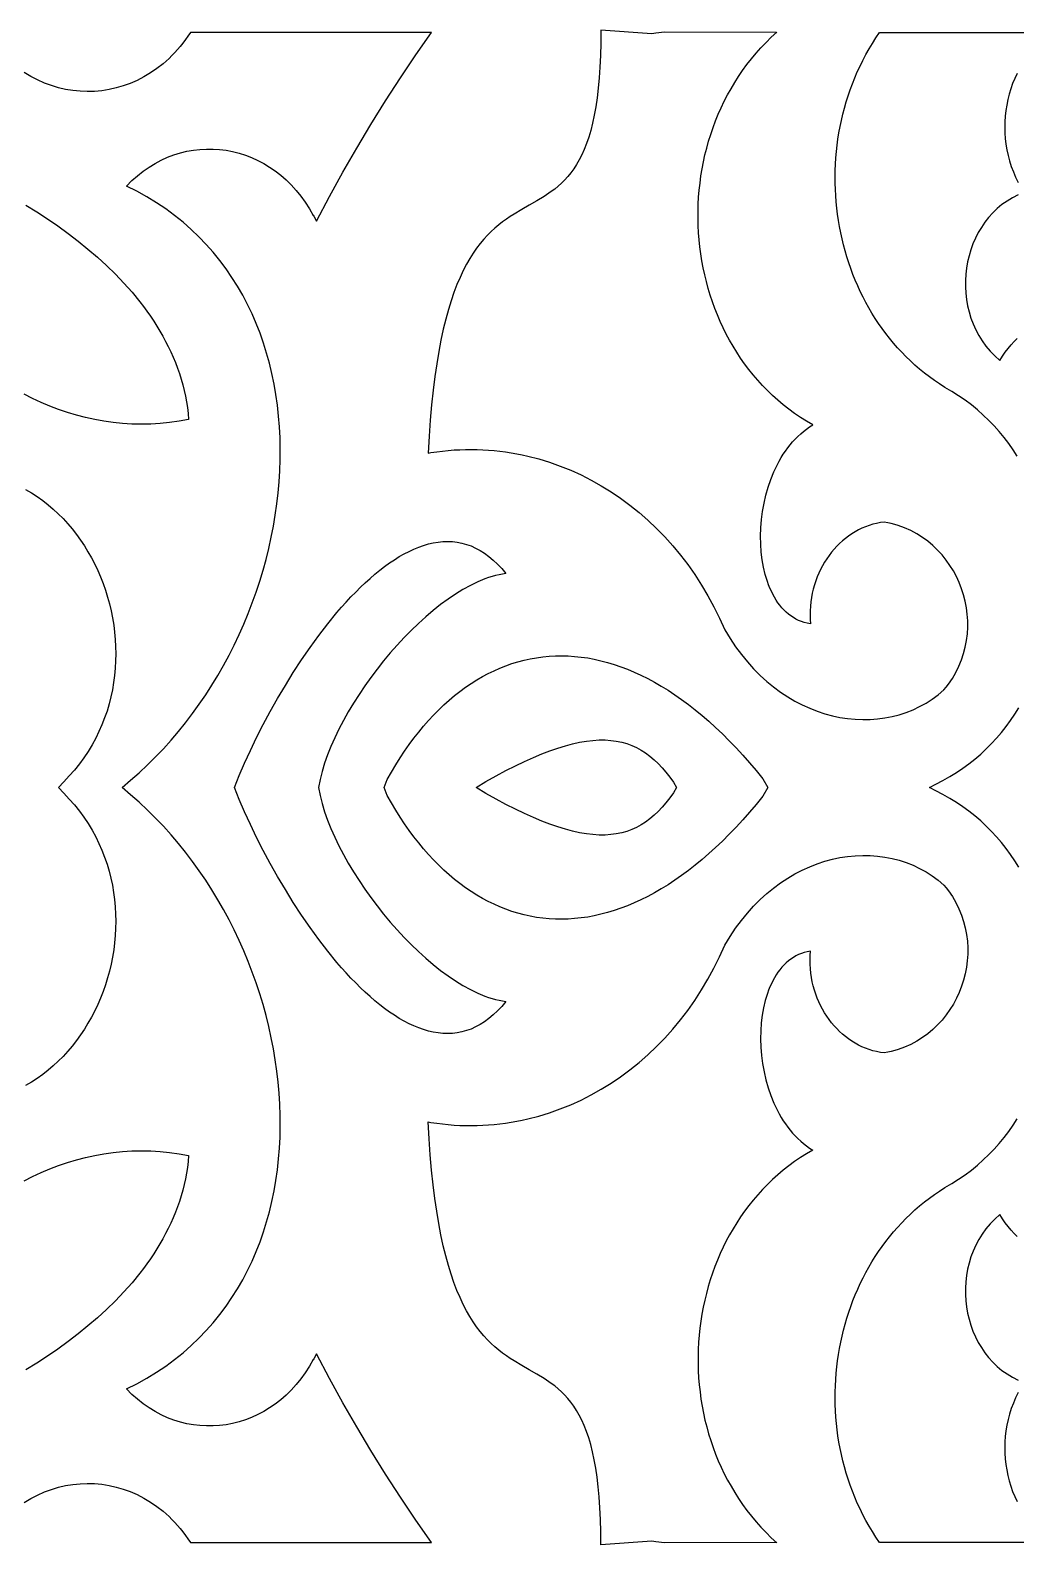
# Model space of a CAD drawing. Extents: x -291 to 309, y 68 to 163.
# Drawn here: x 76.7 to 136.6, y 67.5 to 159.6 of the extents above; entities that cross this region are included whole.
import ezdxf

# ---------------------------------------------------------------- set-up
doc = ezdxf.new("R2010")
doc.units = 0
doc.layers.add('LAYER_1', color=18, linetype='CONTINUOUS')

msp = doc.modelspace()

# ---------------------------------------------------------------- linework, layer by layer
at = {"layer": 'LAYER_1'}
for points in [[(76.378, 70.105), (76.776, 70.347), (77.183, 70.56), (77.6, 70.746), (78.023, 70.903), (78.453, 71.032), (78.887, 71.133), (79.326, 71.205), (79.766, 71.249), (80.208, 71.265), (80.65, 71.253), (81.091, 71.212), (81.53, 71.143), (81.965, 71.045), (82.396, 70.92), (82.82, 70.766), (83.237, 70.584), (83.646, 70.373), (84.046, 70.134), (84.435, 69.867), (84.812, 69.572), (85.175, 69.248), (85.352, 69.075), (85.525, 68.896), (85.694, 68.709), (85.859, 68.515), (86.019, 68.314), (86.176, 68.106), (86.328, 67.891), (86.475, 67.669), (101.139, 67.668), (100.182, 69.037), (99.247, 70.425), (98.336, 71.833), (97.449, 73.26), (96.585, 74.706), (95.745, 76.17), (94.93, 77.651), (94.139, 79.15), (93.973, 78.845), (93.932, 78.777), (93.943, 78.808), (93.709, 78.391), (93.457, 77.997), (93.189, 77.624), (92.905, 77.273), (92.607, 76.944), (92.296, 76.638), (91.972, 76.354), (91.636, 76.093), (91.29, 75.855), (90.934, 75.639), (90.57, 75.447), (90.198, 75.278), (89.819, 75.132), (89.434, 75.01), (89.044, 74.911), (88.65, 74.837), (88.254, 74.786), (87.855, 74.76), (87.455, 74.757), (87.055, 74.779), (86.656, 74.826), (86.259, 74.898), (85.865, 74.994), (85.474, 75.116), (85.088, 75.262), (84.707, 75.434), (84.333, 75.632), (83.967, 75.855), (83.609, 76.104), (83.26, 76.379), (82.922, 76.68), (82.595, 77.007), (83.225, 77.326), (83.832, 77.665), (84.415, 78.023), (84.975, 78.401), (85.513, 78.797), (86.027, 79.211), (86.519, 79.642), (86.988, 80.09), (87.435, 80.554), (87.859, 81.034), (88.262, 81.528), (88.643, 82.037), (89.002, 82.56), (89.339, 83.096), (89.655, 83.644), (89.95, 84.204), (90.223, 84.776), (90.476, 85.358), (90.708, 85.951), (90.92, 86.553), (91.111, 87.165), (91.281, 87.785), (91.432, 88.412), (91.563, 89.047), (91.673, 89.688), (91.765, 90.336), (91.837, 90.989), (91.889, 91.647), (91.922, 92.309), (91.937, 92.974), (91.933, 93.643), (91.909, 94.314), (91.868, 94.988), (91.808, 95.662), (91.73, 96.337), (91.634, 97.013), (91.52, 97.688), (91.389, 98.361), (91.24, 99.034), (91.073, 99.703), (90.89, 100.371), (90.689, 101.034), (90.472, 101.694), (90.238, 102.349), (89.987, 102.999), (89.72, 103.642), (89.437, 104.28), (89.137, 104.911), (88.822, 105.534), (88.491, 106.148), (88.145, 106.754), (87.783, 107.351), (87.406, 107.938), (87.013, 108.514), (86.606, 109.079), (86.184, 109.632), (85.748, 110.173), (85.297, 110.701), (84.832, 111.216), (84.352, 111.716), (83.859, 112.202), (83.352, 112.673), (82.831, 113.127), (82.334, 113.573), (82.831, 114.02), (83.352, 114.474), (83.859, 114.945), (84.352, 115.43), (84.832, 115.931), (85.297, 116.445), (85.748, 116.973), (86.184, 117.514), (86.606, 118.068), (87.013, 118.633), (87.406, 119.209), (87.783, 119.796), (88.145, 120.392), (88.491, 120.998), (88.822, 121.613), (89.137, 122.236), (89.437, 122.867), (89.72, 123.504), (89.987, 124.148), (90.238, 124.798), (90.472, 125.453), (90.689, 126.113), (90.89, 126.776), (91.073, 127.443), (91.24, 128.113), (91.389, 128.785), (91.52, 129.459), (91.634, 130.134), (91.73, 130.809), (91.808, 131.485), (91.868, 132.159), (91.909, 132.832), (91.933, 133.504), (91.937, 134.173), (91.922, 134.838), (91.889, 135.5), (91.837, 136.158), (91.765, 136.811), (91.673, 137.459), (91.563, 138.1), (91.432, 138.735), (91.281, 139.362), (91.111, 139.982), (90.92, 140.593), (90.708, 141.196), (90.476, 141.788), (90.223, 142.371), (89.95, 142.943), (89.655, 143.503), (89.339, 144.051), (89.002, 144.587), (88.643, 145.11), (88.262, 145.619), (87.859, 146.113), (87.435, 146.593), (86.988, 147.057), (86.519, 147.505), (86.027, 147.936), (85.513, 148.35), (84.975, 148.746), (84.415, 149.124), (83.832, 149.482), (83.225, 149.821), (82.595, 150.139), (82.922, 150.467), (83.26, 150.768), (83.609, 151.043), (83.967, 151.292), (84.333, 151.515), (84.707, 151.712), (85.088, 151.884), (85.474, 152.031), (85.865, 152.153), (86.259, 152.249), (86.656, 152.321), (87.055, 152.367), (87.455, 152.39), (87.855, 152.387), (88.254, 152.361), (88.65, 152.31), (89.044, 152.235), (89.434, 152.137), (89.819, 152.015), (90.198, 151.869), (90.57, 151.7), (90.934, 151.507), (91.29, 151.292), (91.636, 151.054), (91.972, 150.792), (92.296, 150.509), (92.607, 150.202), (92.905, 149.874), (93.189, 149.523), (93.457, 149.15), (93.709, 148.755), (93.943, 148.339), (93.932, 148.37), (93.973, 148.302), (94.139, 147.996), (94.93, 149.496), (95.745, 150.977), (96.585, 152.441), (97.449, 153.887), (98.336, 155.314), (99.247, 156.722), (100.182, 158.11), (101.139, 159.479), (86.475, 159.478), (86.328, 159.256), (86.176, 159.041), (86.019, 158.833), (85.859, 158.632), (85.694, 158.438), (85.525, 158.251), (85.352, 158.072), (85.175, 157.899), (84.812, 157.575), (84.435, 157.28), (84.046, 157.012), (83.646, 156.774), (83.237, 156.563), (82.82, 156.381), (82.396, 156.227), (81.965, 156.101), (81.53, 156.004), (81.091, 155.935), (80.65, 155.894), (80.208, 155.882), (79.766, 155.898), (79.326, 155.942), (78.887, 156.014), (78.453, 156.115), (78.023, 156.244), (77.6, 156.401), (77.183, 156.586), (76.776, 156.8), (76.378, 157.042)], [(136.74, 133.723), (136.487, 134.108), (136.219, 134.484), (135.938, 134.851), (135.642, 135.207), (135.332, 135.554), (135.008, 135.89), (134.67, 136.214), (134.318, 136.527), (133.951, 136.828), (133.57, 137.116), (133.174, 137.391), (132.764, 137.652), (132.34, 137.899), (132.018, 138.104), (131.703, 138.318), (131.396, 138.54), (131.097, 138.771), (130.805, 139.009), (130.52, 139.255), (130.244, 139.509), (129.975, 139.77), (129.714, 140.038), (129.461, 140.312), (129.215, 140.594), (128.977, 140.882), (128.748, 141.176), (128.526, 141.476), (128.312, 141.782), (128.107, 142.094), (127.909, 142.411), (127.719, 142.733), (127.538, 143.06), (127.364, 143.392), (127.199, 143.729), (127.042, 144.07), (126.894, 144.415), (126.753, 144.763), (126.621, 145.116), (126.498, 145.472), (126.383, 145.831), (126.276, 146.194), (126.178, 146.559), (126.088, 146.927), (126.007, 147.297), (125.934, 147.669), (125.87, 148.044), (125.815, 148.42), (125.768, 148.798), (125.73, 149.177), (125.701, 149.557), (125.681, 149.938), (125.669, 150.32), (125.667, 150.703), (125.673, 151.085), (125.689, 151.468), (125.713, 151.851), (125.746, 152.233), (125.789, 152.615), (125.84, 152.996), (125.901, 153.376), (125.971, 153.755), (126.05, 154.132), (126.138, 154.508), (126.235, 154.882), (126.342, 155.254), (126.458, 155.623), (126.584, 155.99), (126.719, 156.355), (126.864, 156.716), (127.017, 157.075), (127.181, 157.43), (127.354, 157.781), (127.537, 158.129), (127.729, 158.473), (127.931, 158.813), (128.143, 159.148), (128.364, 159.479), (138.887, 159.479)], [(136.725, 156.982), (136.585, 156.678), (136.459, 156.367), (136.347, 156.049), (136.249, 155.725), (136.167, 155.397), (136.099, 155.064), (136.047, 154.728), (136.009, 154.389), (135.987, 154.048), (135.981, 153.706), (135.99, 153.363), (136.014, 153.02), (136.055, 152.677), (136.112, 152.336), (136.184, 151.998), (136.274, 151.662), (136.379, 151.33), (136.501, 151.002), (136.64, 150.679), (136.796, 150.362)], [(136.794, 149.6), (136.448, 149.426), (136.12, 149.229), (135.811, 149.009), (135.522, 148.769), (135.251, 148.509), (135, 148.231), (134.769, 147.937), (134.558, 147.628), (134.367, 147.305), (134.196, 146.969), (134.046, 146.623), (133.917, 146.266), (133.809, 145.902), (133.721, 145.531), (133.656, 145.154), (133.611, 144.774), (133.589, 144.391), (133.588, 144.006), (133.61, 143.622), (133.654, 143.239), (133.721, 142.86), (133.81, 142.485), (133.922, 142.115), (134.058, 141.753), (134.217, 141.399), (134.4, 141.055), (134.606, 140.723), (134.837, 140.403), (135.091, 140.097), (135.37, 139.807), (135.674, 139.534), (135.837, 139.79), (136.007, 140.033), (136.183, 140.262), (136.363, 140.479), (136.549, 140.683), (136.74, 140.874)], [(76.481, 148.971), (77.136, 148.566), (77.782, 148.146), (78.418, 147.71), (79.041, 147.258), (79.651, 146.791), (80.245, 146.309), (80.822, 145.812), (81.381, 145.3), (81.919, 144.774), (82.435, 144.233), (82.927, 143.678), (83.393, 143.108), (83.617, 142.818), (83.833, 142.524), (84.042, 142.227), (84.243, 141.927), (84.437, 141.623), (84.623, 141.316), (84.802, 141.005), (84.971, 140.691), (85.133, 140.374), (85.285, 140.053), (85.429, 139.729), (85.564, 139.401), (85.689, 139.071), (85.805, 138.737), (85.912, 138.399), (86.008, 138.059), (86.094, 137.715), (86.17, 137.369), (86.235, 137.019), (86.29, 136.666), (86.333, 136.309), (86.366, 135.95), (85.79, 135.845), (85.213, 135.764), (84.638, 135.706), (84.063, 135.672), (83.489, 135.66), (82.917, 135.671), (82.348, 135.704), (81.781, 135.759), (81.217, 135.837), (80.658, 135.937), (80.102, 136.058), (79.551, 136.2), (79.006, 136.364), (78.466, 136.549), (77.932, 136.754), (77.405, 136.98), (76.885, 137.227), (76.372, 137.493)], [(76.459, 131.69), (76.815, 131.483), (77.161, 131.259), (77.497, 131.019), (77.822, 130.765), (78.137, 130.497), (78.442, 130.215), (78.735, 129.919), (79.017, 129.612), (79.288, 129.292), (79.546, 128.961), (79.793, 128.619), (80.028, 128.267), (80.25, 127.905), (80.46, 127.534), (80.657, 127.154), (80.841, 126.767), (81.011, 126.372), (81.168, 125.97), (81.311, 125.562), (81.44, 125.149), (81.554, 124.73), (81.655, 124.307), (81.74, 123.879), (81.811, 123.449), (81.866, 123.015), (81.906, 122.58), (81.93, 122.142), (81.939, 121.704), (81.931, 121.265), (81.907, 120.826), (81.867, 120.387), (81.809, 119.95), (81.735, 119.515), (81.643, 119.081), (81.534, 118.651), (81.407, 118.224), (81.263, 117.802), (81.1, 117.384), (80.918, 116.971), (80.718, 116.563), (80.5, 116.163), (80.262, 115.769), (80.004, 115.382), (79.727, 115.004), (79.431, 114.634), (79.114, 114.273), (78.777, 113.922), (78.452, 113.573), (78.777, 113.225), (79.114, 112.874), (79.431, 112.513), (79.727, 112.143), (80.004, 111.765), (80.262, 111.378), (80.5, 110.984), (80.718, 110.583), (80.918, 110.176), (81.1, 109.763), (81.263, 109.345), (81.407, 108.922), (81.534, 108.496), (81.643, 108.065), (81.735, 107.632), (81.809, 107.197), (81.867, 106.76), (81.907, 106.321), (81.931, 105.882), (81.939, 105.443), (81.93, 105.005), (81.906, 104.567), (81.866, 104.131), (81.811, 103.698), (81.74, 103.267), (81.655, 102.84), (81.554, 102.417), (81.44, 101.998), (81.311, 101.584), (81.168, 101.177), (81.011, 100.775), (80.841, 100.38), (80.657, 99.992), (80.46, 99.613), (80.25, 99.242), (80.028, 98.88), (79.793, 98.528), (79.546, 98.186), (79.288, 97.855), (79.017, 97.535), (78.735, 97.227), (78.442, 96.932), (78.137, 96.65), (77.822, 96.382), (77.497, 96.128), (77.161, 95.888), (76.815, 95.664), (76.459, 95.456)], [(136.837, 108.739), (136.594, 109.124), (136.337, 109.499), (136.067, 109.866), (135.784, 110.222), (135.487, 110.569), (135.177, 110.904), (134.853, 111.229), (134.516, 111.542), (134.166, 111.842), (133.803, 112.13), (133.426, 112.405), (133.036, 112.666), (132.633, 112.913), (132.217, 113.146), (131.788, 113.363), (131.41, 113.573), (131.788, 113.784), (132.217, 114.001), (132.633, 114.234), (133.036, 114.481), (133.426, 114.742), (133.803, 115.017), (134.166, 115.305), (134.516, 115.605), (134.853, 115.918), (135.177, 116.242), (135.487, 116.578), (135.784, 116.924), (136.067, 117.281), (136.337, 117.648), (136.594, 118.023), (136.837, 118.408)], [(138.887, 67.668), (128.364, 67.668), (128.143, 67.999), (127.931, 68.334), (127.729, 68.674), (127.537, 69.018), (127.354, 69.365), (127.181, 69.717), (127.017, 70.072), (126.864, 70.431), (126.719, 70.792), (126.584, 71.157), (126.458, 71.524), (126.342, 71.893), (126.235, 72.265), (126.138, 72.639), (126.05, 73.015), (125.971, 73.392), (125.901, 73.771), (125.84, 74.151), (125.789, 74.532), (125.746, 74.914), (125.713, 75.296), (125.689, 75.679), (125.673, 76.061), (125.667, 76.444), (125.669, 76.827), (125.681, 77.208), (125.701, 77.59), (125.73, 77.97), (125.768, 78.349), (125.815, 78.727), (125.87, 79.103), (125.934, 79.477), (126.007, 79.85), (126.088, 80.22), (126.178, 80.588), (126.276, 80.953), (126.383, 81.315), (126.498, 81.675), (126.621, 82.031), (126.753, 82.383), (126.894, 82.732), (127.042, 83.077), (127.199, 83.418), (127.364, 83.754), (127.538, 84.086), (127.719, 84.414), (127.909, 84.736), (128.107, 85.053), (128.312, 85.365), (128.526, 85.671), (128.748, 85.971), (128.977, 86.265), (129.215, 86.553), (129.461, 86.834), (129.714, 87.109), (129.975, 87.377), (130.244, 87.638), (130.52, 87.892), (130.805, 88.138), (131.097, 88.376), (131.396, 88.606), (131.703, 88.829), (132.018, 89.042), (132.34, 89.248), (132.764, 89.495), (133.174, 89.756), (133.57, 90.031), (133.951, 90.319), (134.318, 90.62), (134.67, 90.933), (135.008, 91.257), (135.332, 91.593), (135.642, 91.94), (135.938, 92.296), (136.219, 92.663), (136.487, 93.039), (136.74, 93.423)], [(76.372, 89.653), (76.885, 89.92), (77.405, 90.166), (77.932, 90.393), (78.466, 90.598), (79.006, 90.783), (79.551, 90.947), (80.102, 91.089), (80.658, 91.21), (81.217, 91.31), (81.781, 91.387), (82.348, 91.443), (82.917, 91.476), (83.489, 91.487), (84.063, 91.475), (84.638, 91.44), (85.213, 91.383), (85.79, 91.301), (86.366, 91.197), (86.333, 90.837), (86.29, 90.481), (86.235, 90.128), (86.17, 89.778), (86.094, 89.431), (86.008, 89.088), (85.912, 88.747), (85.805, 88.41), (85.689, 88.076), (85.564, 87.746), (85.429, 87.418), (85.285, 87.094), (85.133, 86.773), (84.971, 86.456), (84.802, 86.142), (84.623, 85.831), (84.437, 85.524), (84.243, 85.22), (84.042, 84.919), (83.833, 84.622), (83.617, 84.329), (83.393, 84.039), (82.927, 83.469), (82.435, 82.914), (81.919, 82.373), (81.381, 81.846), (80.822, 81.335), (80.245, 80.838), (79.651, 80.356), (79.041, 79.889), (78.418, 79.437), (77.782, 79.001), (77.136, 78.58), (76.481, 78.176)], [(136.74, 86.272), (136.549, 86.464), (136.363, 86.668), (136.183, 86.884), (136.007, 87.114), (135.837, 87.357), (135.674, 87.613), (135.37, 87.339), (135.091, 87.049), (134.837, 86.744), (134.606, 86.424), (134.4, 86.092), (134.217, 85.748), (134.058, 85.394), (133.922, 85.032), (133.81, 84.662), (133.721, 84.287), (133.654, 83.907), (133.61, 83.525), (133.588, 83.141), (133.589, 82.756), (133.611, 82.373), (133.656, 81.992), (133.721, 81.616), (133.809, 81.245), (133.917, 80.88), (134.046, 80.524), (134.196, 80.178), (134.367, 79.842), (134.558, 79.519), (134.769, 79.21), (135, 78.915), (135.251, 78.638), (135.522, 78.378), (135.811, 78.138), (136.12, 77.918), (136.448, 77.721), (136.794, 77.547)], [(136.796, 76.784), (136.64, 76.467), (136.501, 76.145), (136.379, 75.817), (136.274, 75.485), (136.184, 75.149), (136.112, 74.81), (136.055, 74.47), (136.014, 74.127), (135.99, 73.784), (135.981, 73.441), (135.987, 73.099), (136.009, 72.758), (136.047, 72.419), (136.099, 72.082), (136.167, 71.75), (136.249, 71.421), (136.347, 71.098), (136.459, 70.78), (136.585, 70.469), (136.725, 70.164)]]:
    msp.add_lwpolyline(points, dxfattribs=at)
for points in [[(111.426, 159.608), (111.42, 158.817), (111.399, 158.071), (111.367, 157.368), (111.321, 156.707), (111.264, 156.085), (111.195, 155.502), (111.114, 154.956), (111.023, 154.445), (110.921, 153.968), (110.81, 153.523), (110.688, 153.109), (110.557, 152.724), (110.418, 152.366), (110.27, 152.034), (110.114, 151.727), (109.95, 151.442), (109.779, 151.179), (109.601, 150.935), (109.417, 150.709), (109.226, 150.5), (109.03, 150.306), (108.829, 150.125), (108.623, 149.956), (108.412, 149.797), (107.979, 149.504), (107.533, 149.233), (107.076, 148.972), (106.614, 148.709), (106.148, 148.43), (105.914, 148.281), (105.681, 148.123), (105.449, 147.955), (105.218, 147.776), (104.988, 147.584), (104.761, 147.376), (104.535, 147.153), (104.313, 146.911), (104.093, 146.65), (103.877, 146.368), (103.665, 146.064), (103.458, 145.735), (103.255, 145.38), (103.057, 144.999), (102.865, 144.588), (102.679, 144.147), (102.499, 143.674), (102.325, 143.168), (102.159, 142.626), (102.001, 142.048), (101.85, 141.431), (101.708, 140.775), (101.575, 140.077), (101.45, 139.337), (101.336, 138.552), (101.231, 137.721), (101.136, 136.842), (101.053, 135.914), (100.98, 134.935), (100.919, 133.904), (101.096, 133.934), (101.449, 133.986), (101.801, 134.03), (102.154, 134.065), (102.505, 134.092), (102.856, 134.111), (103.207, 134.122), (103.556, 134.125), (103.904, 134.12), (104.252, 134.106), (104.598, 134.085), (104.943, 134.056), (105.287, 134.019), (105.63, 133.975), (105.97, 133.923), (106.31, 133.863), (106.648, 133.795), (106.983, 133.72), (107.65, 133.548), (108.308, 133.347), (108.957, 133.117), (109.597, 132.858), (110.226, 132.572), (110.845, 132.258), (111.451, 131.917), (112.045, 131.549), (112.626, 131.155), (113.193, 130.736), (113.746, 130.292), (114.283, 129.822), (114.803, 129.329), (115.307, 128.811), (115.794, 128.271), (116.262, 127.707), (116.711, 127.121), (117.14, 126.513), (117.549, 125.883), (117.936, 125.233), (118.302, 124.562), (118.645, 123.87), (118.964, 123.159), (119.282, 122.629), (119.616, 122.127), (119.967, 121.652), (120.333, 121.204), (120.713, 120.783), (121.105, 120.39), (121.51, 120.023), (121.925, 119.684), (122.35, 119.372), (122.783, 119.086), (123.223, 118.828), (123.67, 118.596), (124.123, 118.391), (124.579, 118.212), (125.039, 118.061), (125.501, 117.936), (125.963, 117.837), (126.426, 117.765), (126.887, 117.72), (127.346, 117.7), (127.801, 117.707), (128.253, 117.741), (128.698, 117.8), (129.137, 117.886), (129.568, 117.997), (129.991, 118.135), (130.404, 118.299), (130.805, 118.488), (131.195, 118.703), (131.572, 118.945), (131.934, 119.212), (132.281, 119.504), (132.421, 119.675), (132.553, 119.849), (132.796, 120.206), (133.009, 120.573), (133.194, 120.948), (133.351, 121.331), (133.48, 121.72), (133.582, 122.113), (133.657, 122.511), (133.706, 122.91), (133.73, 123.311), (133.727, 123.711), (133.7, 124.109), (133.649, 124.505), (133.574, 124.896), (133.475, 125.281), (133.353, 125.66), (133.209, 126.03), (133.043, 126.391), (132.855, 126.741), (132.645, 127.079), (132.416, 127.404), (132.166, 127.714), (131.896, 128.007), (131.607, 128.284), (131.299, 128.541), (130.973, 128.779), (130.629, 128.996), (130.267, 129.19), (129.888, 129.36), (129.493, 129.505), (129.29, 129.567), (129.082, 129.623), (128.871, 129.672), (128.656, 129.714), (128.42, 129.679), (128.187, 129.633), (127.958, 129.574), (127.734, 129.505), (127.513, 129.423), (127.298, 129.331), (127.087, 129.229), (126.881, 129.115), (126.68, 128.992), (126.485, 128.859), (126.296, 128.717), (126.113, 128.565), (125.937, 128.404), (125.767, 128.235), (125.604, 128.058), (125.448, 127.872), (125.3, 127.679), (125.159, 127.478), (125.026, 127.27), (124.902, 127.055), (124.786, 126.834), (124.678, 126.606), (124.58, 126.373), (124.491, 126.133), (124.411, 125.889), (124.342, 125.639), (124.282, 125.384), (124.232, 125.125), (124.193, 124.862), (124.165, 124.594), (124.148, 124.323), (124.142, 124.049), (124.148, 123.788), (124.163, 123.527), (123.976, 123.561), (123.794, 123.607), (123.619, 123.665), (123.449, 123.734), (123.286, 123.814), (123.128, 123.905), (122.977, 124.006), (122.831, 124.116), (122.692, 124.237), (122.558, 124.366), (122.43, 124.505), (122.309, 124.652), (122.193, 124.807), (122.083, 124.97), (121.98, 125.141), (121.882, 125.319), (121.79, 125.503), (121.705, 125.694), (121.625, 125.892), (121.551, 126.095), (121.422, 126.517), (121.317, 126.959), (121.236, 127.417), (121.179, 127.888), (121.147, 128.371), (121.138, 128.862), (121.154, 129.359), (121.194, 129.858), (121.258, 130.357), (121.347, 130.854), (121.46, 131.346), (121.597, 131.829), (121.759, 132.301), (121.945, 132.76), (122.155, 133.203), (122.269, 133.417), (122.39, 133.626), (122.516, 133.83), (122.649, 134.028), (122.788, 134.22), (122.933, 134.405), (123.084, 134.584), (123.241, 134.755), (123.404, 134.919), (123.574, 135.075), (123.75, 135.223), (123.931, 135.363), (124.119, 135.493), (124.313, 135.615), (123.931, 135.838), (123.56, 136.073), (123.198, 136.319), (122.848, 136.577), (122.507, 136.844), (122.178, 137.122), (121.859, 137.41), (121.55, 137.708), (121.252, 138.015), (120.965, 138.331), (120.688, 138.655), (120.422, 138.988), (120.167, 139.329), (119.923, 139.677), (119.69, 140.032), (119.467, 140.395), (119.255, 140.764), (119.054, 141.14), (118.864, 141.521), (118.685, 141.908), (118.517, 142.301), (118.36, 142.698), (118.214, 143.1), (118.079, 143.506), (117.956, 143.916), (117.843, 144.33), (117.742, 144.748), (117.651, 145.168), (117.572, 145.591), (117.505, 146.016), (117.448, 146.443), (117.403, 146.872), (117.369, 147.302), (117.347, 147.734), (117.336, 148.165), (117.337, 148.598), (117.349, 149.03), (117.372, 149.462), (117.407, 149.893), (117.454, 150.323), (117.512, 150.752), (117.582, 151.179), (117.663, 151.605), (117.756, 152.028), (117.861, 152.448), (117.978, 152.866), (118.106, 153.28), (118.247, 153.69), (118.399, 154.097), (118.563, 154.499), (118.738, 154.896), (118.926, 155.289), (119.126, 155.676), (119.338, 156.058), (119.562, 156.434), (119.797, 156.803), (120.045, 157.166), (120.305, 157.522), (120.577, 157.87), (120.862, 158.211), (121.158, 158.544), (121.467, 158.869), (121.788, 159.185), (122.122, 159.493), (122.106, 159.478), (115.295, 159.491), (114.777, 159.433), (114.521, 159.395)], [(89.154, 113.573), (89.441, 114.311), (89.768, 115.061), (90.122, 115.829), (90.502, 116.61), (90.905, 117.4), (91.332, 118.194), (91.779, 118.989), (92.247, 119.78), (92.732, 120.562), (93.235, 121.332), (93.753, 122.086), (94.285, 122.819), (94.83, 123.526), (95.385, 124.205), (95.667, 124.532), (95.951, 124.85), (96.237, 125.158), (96.525, 125.457), (96.814, 125.745), (97.105, 126.022), (97.398, 126.287), (97.691, 126.541), (97.986, 126.781), (98.281, 127.009), (98.577, 127.223), (98.874, 127.423), (99.171, 127.608), (99.467, 127.777), (99.764, 127.931), (100.061, 128.069), (100.357, 128.19), (100.652, 128.293), (100.947, 128.379), (101.24, 128.446), (101.533, 128.494), (101.824, 128.523), (102.114, 128.531), (102.402, 128.519), (102.688, 128.487), (102.972, 128.432), (103.253, 128.355), (103.533, 128.256), (103.809, 128.133), (104.083, 127.987), (104.354, 127.816), (104.622, 127.621), (104.887, 127.401), (105.148, 127.154), (105.405, 126.881), (105.659, 126.582), (105.451, 126.551), (105.242, 126.511), (105.03, 126.461), (104.815, 126.402), (104.599, 126.333), (104.381, 126.255), (103.941, 126.074), (103.495, 125.858), (103.046, 125.611), (102.594, 125.333), (102.141, 125.026), (101.688, 124.693), (101.236, 124.335), (100.787, 123.953), (100.342, 123.55), (99.902, 123.127), (99.468, 122.685), (99.043, 122.227), (98.626, 121.754), (98.22, 121.268), (97.826, 120.771), (97.444, 120.264), (97.077, 119.75), (96.726, 119.229), (96.392, 118.703), (96.075, 118.175), (95.779, 117.646), (95.503, 117.117), (95.249, 116.591), (95.019, 116.069), (94.813, 115.553), (94.633, 115.045), (94.481, 114.545), (94.357, 114.057), (94.27, 113.573), (94.357, 113.09), (94.481, 112.602), (94.633, 112.102), (94.813, 111.594), (95.019, 111.078), (95.249, 110.556), (95.503, 110.03), (95.779, 109.501), (96.075, 108.972), (96.392, 108.444), (96.726, 107.918), (97.077, 107.397), (97.444, 106.882), (97.826, 106.376), (98.22, 105.878), (98.626, 105.393), (99.043, 104.92), (99.468, 104.462), (99.902, 104.02), (100.342, 103.597), (100.787, 103.194), (101.236, 102.812), (101.688, 102.454), (102.141, 102.12), (102.594, 101.814), (103.046, 101.536), (103.495, 101.289), (103.941, 101.073), (104.381, 100.891), (104.599, 100.814), (104.815, 100.745), (105.03, 100.686), (105.242, 100.636), (105.451, 100.595), (105.659, 100.565), (105.405, 100.266), (105.148, 99.993), (104.887, 99.746), (104.622, 99.526), (104.354, 99.33), (104.083, 99.16), (103.809, 99.014), (103.533, 98.891), (103.253, 98.792), (102.972, 98.715), (102.688, 98.66), (102.402, 98.627), (102.114, 98.615), (101.824, 98.624), (101.533, 98.653), (101.24, 98.701), (100.947, 98.768), (100.652, 98.854), (100.357, 98.957), (100.061, 99.078), (99.764, 99.215), (99.467, 99.369), (99.171, 99.539), (98.874, 99.724), (98.577, 99.924), (98.281, 100.138), (97.986, 100.366), (97.691, 100.606), (97.398, 100.86), (97.105, 101.125), (96.814, 101.402), (96.525, 101.69), (96.237, 101.989), (95.951, 102.297), (95.667, 102.615), (95.385, 102.942), (94.83, 103.62), (94.285, 104.328), (93.753, 105.061), (93.235, 105.814), (92.732, 106.585), (92.247, 107.367), (91.779, 108.158), (91.332, 108.952), (90.905, 109.747), (90.502, 110.536), (90.122, 111.317), (89.768, 112.085), (89.441, 112.836)], [(98.259, 113.573), (98.437, 114.05), (98.694, 114.503), (98.956, 114.942), (99.225, 115.369), (99.499, 115.782), (99.779, 116.182), (100.064, 116.568), (100.355, 116.94), (100.651, 117.298), (100.952, 117.643), (101.259, 117.974), (101.57, 118.291), (101.887, 118.594), (102.208, 118.883), (102.533, 119.157), (102.863, 119.418), (103.198, 119.664), (103.537, 119.895), (103.88, 120.112), (104.226, 120.314), (104.577, 120.502), (104.932, 120.675), (105.29, 120.833), (105.652, 120.977), (106.017, 121.105), (106.386, 121.218), (106.758, 121.316), (107.133, 121.399), (107.511, 121.466), (107.891, 121.519), (108.275, 121.555), (108.661, 121.576), (109.05, 121.582), (109.44, 121.572), (109.834, 121.546), (110.229, 121.504), (110.626, 121.447), (111.026, 121.373), (111.427, 121.283), (111.829, 121.177), (112.234, 121.055), (112.639, 120.917), (113.046, 120.762), (113.455, 120.59), (113.864, 120.403), (114.274, 120.198), (114.685, 119.977), (115.097, 119.739), (115.51, 119.484), (115.923, 119.212), (116.336, 118.923), (116.749, 118.617), (117.163, 118.294), (117.577, 117.954), (117.99, 117.596), (118.404, 117.221), (118.817, 116.828), (119.23, 116.418), (119.642, 115.99), (120.053, 115.545), (120.464, 115.081), (120.873, 114.6), (121.282, 114.101), (121.582, 113.573), (121.282, 113.046), (120.873, 112.547), (120.464, 112.066), (120.053, 111.602), (119.642, 111.157), (119.23, 110.729), (118.817, 110.319), (118.404, 109.926), (117.99, 109.551), (117.577, 109.193), (117.163, 108.853), (116.749, 108.53), (116.336, 108.224), (115.923, 107.935), (115.51, 107.663), (115.097, 107.408), (114.685, 107.17), (114.274, 106.949), (113.864, 106.744), (113.455, 106.556), (113.046, 106.385), (112.639, 106.23), (112.234, 106.092), (111.829, 105.97), (111.427, 105.864), (111.026, 105.774), (110.626, 105.7), (110.229, 105.643), (109.834, 105.601), (109.44, 105.575), (109.05, 105.565), (108.661, 105.57), (108.275, 105.592), (107.891, 105.628), (107.511, 105.68), (107.133, 105.748), (106.758, 105.831), (106.386, 105.929), (106.017, 106.042), (105.652, 106.17), (105.29, 106.313), (104.932, 106.472), (104.577, 106.645), (104.226, 106.832), (103.88, 107.035), (103.537, 107.252), (103.198, 107.483), (102.863, 107.729), (102.533, 107.989), (102.208, 108.264), (101.887, 108.553), (101.57, 108.856), (101.259, 109.173), (100.952, 109.504), (100.651, 109.848), (100.355, 110.207), (100.064, 110.579), (99.779, 110.965), (99.499, 111.365), (99.225, 111.778), (98.956, 112.204), (98.694, 112.644), (98.437, 113.097)], [(103.851, 113.573), (104.439, 113.937), (105.059, 114.282), (105.657, 114.6), (106.233, 114.892), (106.788, 115.158), (107.323, 115.399), (107.838, 115.615), (108.333, 115.806), (108.81, 115.972), (109.269, 116.113), (109.711, 116.23), (110.136, 116.324), (110.545, 116.393), (110.938, 116.439), (111.316, 116.463), (111.68, 116.463), (112.03, 116.44), (112.367, 116.396), (112.692, 116.329), (113.005, 116.24), (113.306, 116.13), (113.597, 115.998), (113.877, 115.845), (114.149, 115.672), (114.411, 115.478), (114.665, 115.263), (114.912, 115.029), (115.152, 114.775), (115.385, 114.501), (115.612, 114.209), (115.835, 113.897), (116.032, 113.573), (115.835, 113.25), (115.612, 112.938), (115.385, 112.645), (115.152, 112.372), (114.912, 112.118), (114.665, 111.884), (114.411, 111.669), (114.149, 111.475), (113.877, 111.302), (113.597, 111.149), (113.306, 111.017), (113.005, 110.907), (112.692, 110.818), (112.367, 110.751), (112.03, 110.707), (111.68, 110.684), (111.316, 110.684), (110.938, 110.707), (110.545, 110.754), (110.136, 110.823), (109.711, 110.917), (109.269, 111.034), (108.81, 111.175), (108.333, 111.341), (107.838, 111.532), (107.323, 111.747), (106.788, 111.988), (106.233, 112.255), (105.657, 112.547), (105.059, 112.865), (104.439, 113.209)], [(111.426, 67.539), (111.42, 68.33), (111.399, 69.076), (111.367, 69.779), (111.321, 70.44), (111.264, 71.062), (111.195, 71.645), (111.114, 72.191), (111.023, 72.701), (110.921, 73.178), (110.81, 73.623), (110.688, 74.038), (110.557, 74.423), (110.418, 74.781), (110.27, 75.112), (110.114, 75.42), (109.95, 75.705), (109.779, 75.968), (109.601, 76.212), (109.417, 76.438), (109.226, 76.647), (109.03, 76.841), (108.829, 77.022), (108.623, 77.191), (108.412, 77.35), (107.979, 77.643), (107.533, 77.914), (107.076, 78.174), (106.614, 78.438), (106.148, 78.717), (105.914, 78.866), (105.681, 79.024), (105.449, 79.191), (105.218, 79.371), (104.988, 79.563), (104.761, 79.771), (104.535, 79.994), (104.313, 80.236), (104.093, 80.497), (103.877, 80.779), (103.665, 81.083), (103.458, 81.412), (103.255, 81.766), (103.057, 82.148), (102.865, 82.559), (102.679, 83), (102.499, 83.473), (102.325, 83.979), (102.159, 84.521), (102.001, 85.099), (101.85, 85.716), (101.708, 86.372), (101.575, 87.069), (101.45, 87.81), (101.336, 88.595), (101.231, 89.426), (101.136, 90.305), (101.053, 91.233), (100.98, 92.212), (100.919, 93.243), (101.096, 93.213), (101.449, 93.16), (101.801, 93.117), (102.154, 93.082), (102.505, 93.054), (102.856, 93.035), (103.207, 93.025), (103.556, 93.022), (103.904, 93.027), (104.252, 93.041), (104.598, 93.062), (104.943, 93.091), (105.287, 93.128), (105.63, 93.172), (105.97, 93.224), (106.31, 93.284), (106.648, 93.351), (106.983, 93.426), (107.65, 93.598), (108.308, 93.8), (108.957, 94.03), (109.597, 94.289), (110.226, 94.575), (110.845, 94.889), (111.451, 95.23), (112.045, 95.598), (112.626, 95.991), (113.193, 96.411), (113.746, 96.855), (114.283, 97.325), (114.803, 97.818), (115.307, 98.335), (115.794, 98.876), (116.262, 99.44), (116.711, 100.026), (117.14, 100.634), (117.549, 101.263), (117.936, 101.914), (118.302, 102.585), (118.645, 103.277), (118.964, 103.988), (119.282, 104.517), (119.616, 105.02), (119.967, 105.495), (120.333, 105.943), (120.713, 106.364), (121.105, 106.757), (121.51, 107.124), (121.925, 107.463), (122.35, 107.775), (122.783, 108.061), (123.223, 108.319), (123.67, 108.551), (124.123, 108.756), (124.579, 108.934), (125.039, 109.086), (125.501, 109.211), (125.963, 109.31), (126.426, 109.382), (126.887, 109.427), (127.346, 109.447), (127.801, 109.44), (128.253, 109.406), (128.698, 109.347), (129.137, 109.261), (129.568, 109.15), (129.991, 109.012), (130.404, 108.848), (130.805, 108.659), (131.195, 108.443), (131.572, 108.202), (131.934, 107.935), (132.281, 107.643), (132.421, 107.472), (132.553, 107.297), (132.796, 106.941), (133.009, 106.574), (133.194, 106.199), (133.351, 105.816), (133.48, 105.427), (133.582, 105.033), (133.657, 104.636), (133.706, 104.236), (133.73, 103.836), (133.727, 103.436), (133.7, 103.037), (133.649, 102.642), (133.574, 102.251), (133.475, 101.865), (133.353, 101.487), (133.209, 101.116), (133.043, 100.756), (132.855, 100.405), (132.645, 100.068), (132.416, 99.743), (132.166, 99.433), (131.896, 99.14), (131.607, 98.863), (131.299, 98.605), (130.973, 98.368), (130.629, 98.151), (130.267, 97.957), (129.888, 97.787), (129.493, 97.642), (129.29, 97.58), (129.082, 97.524), (128.871, 97.475), (128.656, 97.433), (128.42, 97.468), (128.187, 97.514), (127.958, 97.572), (127.734, 97.642), (127.513, 97.723), (127.298, 97.816), (127.087, 97.918), (126.881, 98.031), (126.68, 98.155), (126.485, 98.288), (126.296, 98.43), (126.113, 98.582), (125.937, 98.742), (125.767, 98.912), (125.604, 99.089), (125.448, 99.275), (125.3, 99.468), (125.159, 99.669), (125.026, 99.877), (124.902, 100.092), (124.786, 100.313), (124.678, 100.541), (124.58, 100.774), (124.491, 101.014), (124.411, 101.258), (124.342, 101.508), (124.282, 101.763), (124.232, 102.022), (124.193, 102.285), (124.165, 102.553), (124.148, 102.824), (124.142, 103.098), (124.148, 103.359), (124.163, 103.62), (123.976, 103.586), (123.794, 103.539), (123.619, 103.482), (123.449, 103.413), (123.286, 103.333), (123.128, 103.242), (122.977, 103.141), (122.831, 103.03), (122.692, 102.91), (122.558, 102.781), (122.43, 102.642), (122.309, 102.495), (122.193, 102.34), (122.083, 102.177), (121.98, 102.006), (121.882, 101.828), (121.79, 101.644), (121.705, 101.453), (121.625, 101.255), (121.551, 101.052), (121.422, 100.63), (121.317, 100.188), (121.236, 99.73), (121.179, 99.258), (121.147, 98.776), (121.138, 98.285), (121.154, 97.788), (121.194, 97.289), (121.258, 96.789), (121.347, 96.293), (121.46, 95.801), (121.597, 95.318), (121.759, 94.846), (121.945, 94.387), (122.155, 93.944), (122.269, 93.73), (122.39, 93.521), (122.516, 93.317), (122.649, 93.119), (122.788, 92.927), (122.933, 92.742), (123.084, 92.563), (123.241, 92.391), (123.404, 92.228), (123.574, 92.071), (123.75, 91.923), (123.931, 91.784), (124.119, 91.653), (124.313, 91.532), (123.931, 91.309), (123.56, 91.074), (123.198, 90.827), (122.848, 90.57), (122.507, 90.302), (122.178, 90.024), (121.859, 89.736), (121.55, 89.439), (121.252, 89.132), (120.965, 88.816), (120.688, 88.492), (120.422, 88.159), (120.167, 87.818), (119.923, 87.47), (119.69, 87.114), (119.467, 86.752), (119.255, 86.383), (119.054, 86.007), (118.864, 85.626), (118.685, 85.239), (118.517, 84.846), (118.36, 84.449), (118.214, 84.047), (118.079, 83.641), (117.956, 83.23), (117.843, 82.816), (117.742, 82.399), (117.651, 81.979), (117.572, 81.556), (117.505, 81.131), (117.448, 80.704), (117.403, 80.275), (117.369, 79.845), (117.347, 79.413), (117.336, 78.981), (117.337, 78.549), (117.349, 78.117), (117.372, 77.685), (117.407, 77.254), (117.454, 76.824), (117.512, 76.395), (117.582, 75.967), (117.663, 75.542), (117.756, 75.119), (117.861, 74.699), (117.978, 74.281), (118.106, 73.867), (118.247, 73.457), (118.399, 73.05), (118.563, 72.648), (118.738, 72.251), (118.926, 71.858), (119.126, 71.471), (119.338, 71.089), (119.562, 70.713), (119.797, 70.344), (120.045, 69.981), (120.305, 69.625), (120.577, 69.277), (120.862, 68.936), (121.158, 68.602), (121.467, 68.278), (121.788, 67.962), (122.122, 67.654), (122.106, 67.668), (115.295, 67.656), (114.777, 67.714), (114.521, 67.752)]]:
    msp.add_lwpolyline(points, close=True, dxfattribs=at)

doc.saveas('drawing.dxf')
